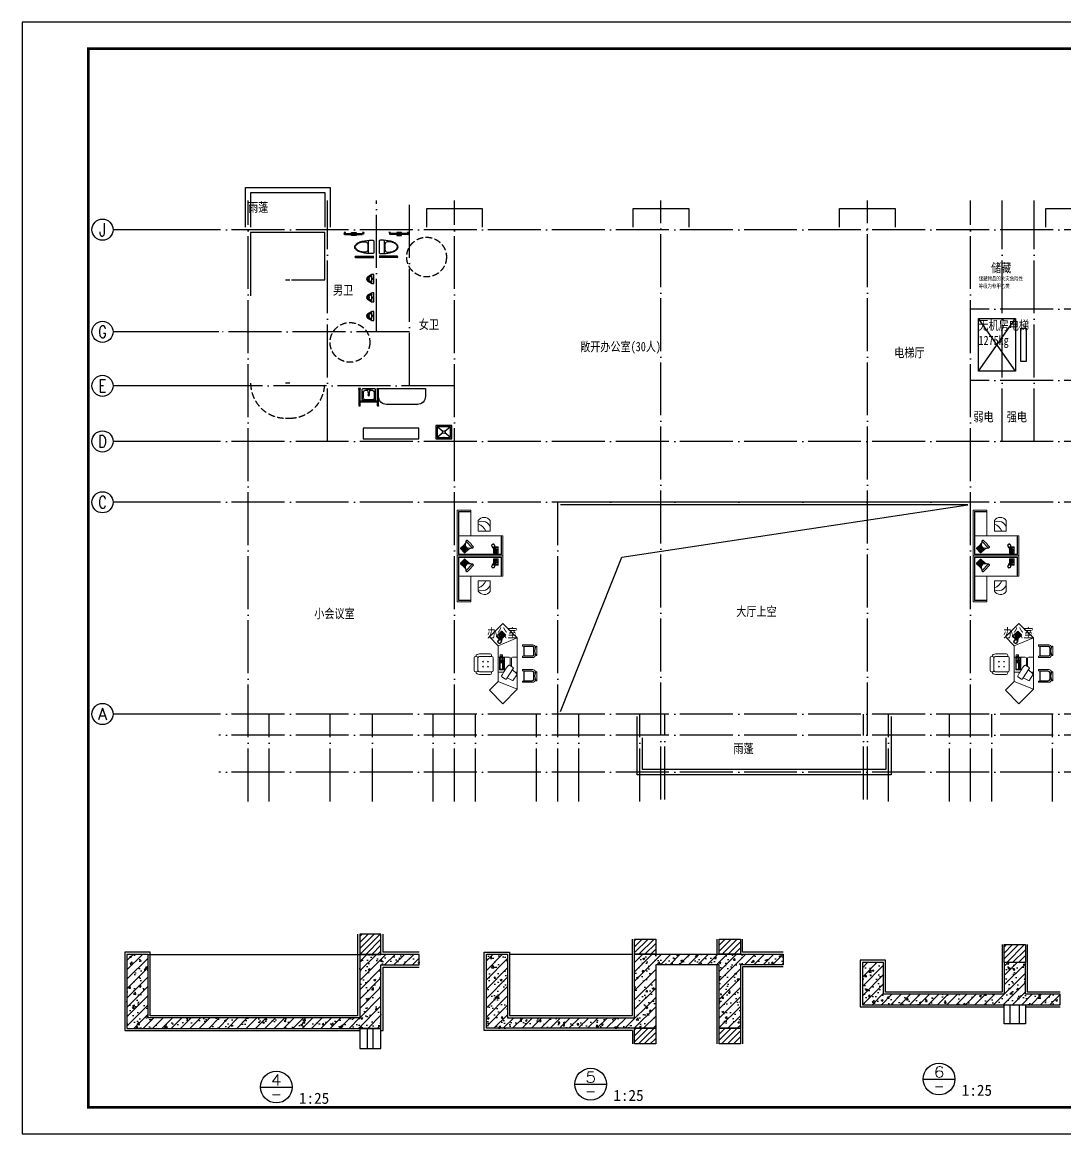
# Model space of a CAD drawing. Extents: x -695846 to 822170, y -413475 to 397179.
# Drawn here: x -457254 to -417823, y 86744 to 128744 of the extents above; entities that cross this region are included whole.
import ezdxf
from ezdxf.enums import TextEntityAlignment as Align

# ---------------------------------------------------------------- set-up
doc = ezdxf.new("R2010")
doc.units = 0
doc.header["$LTSCALE"] = 1000
doc.header["$MEASUREMENT"] = 0
doc.linetypes.add('DASH', pattern=[0.35, 0.25, -0.1])
doc.linetypes.add('DOTE', pattern=[2.42, 2, -0.2, 0.02, -0.2])
for name, color, linetype in [('A-详图', 151, 'Continuous'), ('AXIS', 3, 'Continuous'), ('AXIS_TEXT', 7, 'Continuous'), ('DOTE', 1, 'DOTE'), ('EVTR', 2, 'Continuous'), ('FC-深灰填充', 7, 'Continuous'), ('LVTRY', 6, 'Continuous'), ('PUB_DIM', 3, 'Continuous'), ('PUB_TEXT', 7, 'Continuous'), ('STAIR', 2, 'Continuous'), ('T-图框-175', 175, 'Continuous'), ('WINDOW', 4, 'Continuous'), ('xx-填充', 8, 'Continuous')]:
    doc.layers.add(name, color=color, linetype=linetype)
doc.layers.add('内构', color=8, linetype='Continuous', lineweight=0)
doc.layers.add('外框', color=155, linetype='Continuous', lineweight=9)
doc.styles.add('-黑体', font='simhei.ttf', dxfattribs={"width": 0.8})
doc.styles.add('_TCH_AXIS', font='COMPLEX', dxfattribs={"bigfont": 'GBCBIG'})
doc.styles.add('COMP', font='complex_.ttf', dxfattribs={"bigfont": 'hztxt'})
doc.styles.add('COMPLEX', font='COMPLEX')
doc.styles.add('DIM_FONT', font='SIMPLEX.shx', dxfattribs={"width": 0.8})
pattern_1 = [(45, (120618.44, 6907.74), (-112.2532, 112.2532), [])]

# ---------------------------------------------------------------- blocks, each defined once
blk = doc.blocks.new('$lvtry$00000191')
for p, q in [((-250, -50, 0), (-39, -219, 0)), ((-250, -450, 0), (-39, -281, 0)), ((39, -219, 0), (250, -50, 0)), ((39, -281, 0), (250, -450, 0))]:
    blk.add_line(p, q)
at = {"elevation": 0}
for points in [[(300, -500), (300, 0), (-300, 0), (-300, -500)], [(250, -450), (250, -50), (-250, -50), (-250, -450)]]:
    blk.add_lwpolyline(points, close=True, dxfattribs=at)
blk.add_circle((0, -250, 0), 50)
blk.add_point((0, -50, 0))
blk = doc.blocks.new('$迪奥三期平面$00000800')
at = {"layer": '内构'}
for p, q in [((-245, -553), (-245, -172)), ((-195, -122), (195, -122)), ((245, -553), (245, -172)), ((-878, -707), (-1040, -869)), ((-1040, -869), (-1040, -873)), ((-1040, -873), (-923, -991)), ((-977, -829), (-1020, -872)), ((-1020, -872), (-986, -906)), ((-986, -906), (-943, -863)), ((-980, -907), (-977, -904)), ((-971, -917), (-980, -907)), ((-943, -863), (-977, -829)), ((-977, -904), (-967, -913)), ((-973, -900), (-970, -897)), ((-964, -910), (-973, -900)), ((-967, -913), (-971, -917)), ((-970, -897), (-960, -906)), ((-966, -929), (-967, -939)), ((-967, -939), (-932, -974)), ((-824, -787), (-966, -929)), ((-966, -893), (-963, -890)), ((-957, -903), (-966, -893)), ((-960, -906), (-964, -910)), ((-964, -936), (-960, -930)), ((-961, -943), (-964, -936)), ((-963, -890), (-953, -899)), ((-954, -809), (-961, -816)), ((-961, -816), (-954, -823)), ((-940, -933), (-961, -943)), ((-961, -943), (-933, -971)), ((-960, -930), (-929, -898)), ((-960, -930), (-939, -930)), ((-959, -886), (-956, -883)), ((-950, -896), (-959, -886)), ((-953, -899), (-957, -903)), ((-956, -883), (-946, -892)), ((-947, -816), (-954, -809)), ((-954, -823), (-947, -816)), ((-952, -879), (-949, -876)), ((-943, -889), (-952, -879)), ((-943, -821), (-950, -828)), ((-950, -828), (-943, -835)), ((-946, -892), (-950, -896)), ((-941, -796), (-949, -803)), ((-949, -803), (-941, -810)), ((-949, -876), (-939, -885)), ((-945, -872), (-941, -869)), ((-936, -882), (-945, -872)), ((-936, -828), (-943, -821)), ((-943, -835), (-936, -828)), ((-939, -885), (-943, -889)), ((-934, -803), (-941, -796)), ((-941, -810), (-934, -803)), ((-941, -869), (-932, -878)), ((-939, -930), (-940, -933)), ((-924, -950), (-940, -933)), ((-886, -877), (-939, -930)), ((-931, -832), (-938, -839)), ((-938, -839), (-931, -846)), ((-930, -808), (-937, -815)), ((-937, -815), (-930, -822)), ((-929, -783), (-936, -790)), ((-936, -790), (-929, -797)), ((-932, -878), (-936, -882)), ((-924, -950), (-933, -971)), ((-933, -971), (-926, -973)), ((-932, -974), (-920, -974)), ((-924, -839), (-931, -832)), ((-931, -846), (-924, -839)), ((-923, -815), (-930, -808)), ((-930, -822), (-923, -815)), ((-922, -790), (-929, -783)), ((-929, -797), (-922, -790)), ((-929, -898), (-920, -895)), ((-926, -973), (-920, -970)), ((-918, -819), (-925, -826)), ((-925, -826), (-918, -833)), ((-917, -795), (-924, -802)), ((-924, -802), (-917, -809)), ((-920, -949), (-924, -950)), ((-916, -770), (-923, -777)), ((-923, -777), (-916, -784)), ((-923, -991), (-918, -991)), ((-920, -974), (-779, -833)), ((-920, -895), (-911, -892)), ((-867, -896), (-920, -949)), ((-920, -970), (-889, -938)), ((-920, -970), (-920, -949)), ((-911, -826), (-918, -819)), ((-918, -833), (-911, -826)), ((-918, -991), (-756, -829)), ((-910, -802), (-917, -795)), ((-917, -809), (-910, -802)), ((-909, -777), (-916, -770)), ((-916, -784), (-909, -777)), ((-905, -806), (-912, -814)), ((-912, -814), (-905, -821)), ((-904, -782), (-911, -789)), ((-911, -789), (-904, -796)), ((-911, -892), (-902, -885)), ((-898, -814), (-905, -806)), ((-905, -821), (-898, -814)), ((-897, -789), (-904, -782)), ((-904, -796), (-897, -789)), ((-902, -885), (-890, -873)), ((-892, -794), (-899, -801)), ((-899, -801), (-892, -808)), ((-885, -801), (-892, -794)), ((-892, -808), (-885, -801)), ((-867, -851), (-890, -873)), ((-889, -938), (-885, -930)), ((-886, -877), (-823, -814)), ((-878, -808), (-885, -815)), ((-885, -815), (-876, -824)), ((-885, -930), (-883, -920)), ((-883, -920), (-876, -911)), ((-873, -707), (-878, -707)), ((-869, -817), (-878, -808)), ((-877, -734), (-870, -727)), ((-865, -745), (-877, -734)), ((-876, -824), (-869, -817)), ((-876, -911), (-864, -899)), ((-785, -795), (-873, -707)), ((-870, -727), (-858, -738)), ((-867, -896), (-804, -832)), ((-860, -842), (-867, -851)), ((-858, -738), (-865, -745)), ((-842, -877), (-864, -899)), ((-860, -750), (-853, -743)), ((-849, -762), (-860, -750)), ((-858, -832), (-860, -842)), ((-855, -824), (-858, -832)), ((-823, -792), (-855, -824)), ((-853, -743), (-842, -755)), ((-842, -755), (-849, -762)), ((-844, -767), (-837, -760)), ((-832, -778), (-844, -767)), ((-832, -870), (-842, -877)), ((-837, -760), (-825, -771)), ((-825, -771), (-832, -778)), ((-823, -868), (-832, -870)), ((-812, -787), (-824, -787)), ((-817, -789), (-823, -792)), ((-823, -792), (-823, -814)), ((-823, -814), (-819, -812)), ((-815, -864), (-823, -868)), ((-819, -812), (-810, -791)), ((-803, -829), (-819, -812)), ((-810, -791), (-817, -789)), ((-783, -832), (-815, -864)), ((-796, -803), (-812, -787)), ((-810, -791), (-797, -804)), ((-804, -832), (-803, -829)), ((-783, -832), (-804, -832)), ((-803, -829), (-782, -819)), ((-801, -808), (-790, -798)), ((-797, -811), (-801, -808)), ((-792, -878), (-799, -872)), ((-787, -802), (-797, -811)), ((-796, -869), (-791, -872)), ((-793, -808), (-782, -819)), ((-778, -821), (-792, -807)), ((-788, -879), (-792, -878)), ((-791, -872), (-786, -873)), ((-790, -798), (-776, -789)), ((-780, -878), (-788, -879)), ((-778, -796), (-787, -802)), ((-786, -873), (-781, -874)), ((-779, -826), (-783, -832)), ((-782, -819), (-779, -826)), ((-756, -824), (-781, -799)), ((-781, -874), (-778, -874)), ((-775, -882), (-780, -878)), ((-779, -833), (-778, -821)), ((-764, -788), (-778, -796)), ((-778, -874), (-776, -876)), ((-776, -789), (-761, -780)), ((-776, -871), (-765, -868)), ((-776, -876), (-776, -871)), ((-772, -884), (-775, -882)), ((-768, -882), (-772, -884)), ((-766, -872), (-768, -882)), ((-762, -880), (-766, -872)), ((-765, -868), (-744, -863)), ((-757, -783), (-764, -788)), ((-756, -879), (-762, -880)), ((-761, -780), (-756, -774)), ((-751, -777), (-757, -783)), ((-756, -774), (-753, -773)), ((-756, -829), (-756, -824)), ((-753, -868), (-756, -879)), ((-753, -768), (-748, -762)), ((-753, -773), (-753, -768)), ((-748, -877), (-753, -868)), ((-744, -778), (-751, -777)), ((-748, -762), (-740, -767)), ((-743, -875), (-748, -877)), ((-739, -772), (-744, -778)), ((-744, -863), (-729, -858)), ((-743, -757), (-736, -751)), ((-740, -767), (-743, -757)), ((-742, -865), (-743, -875)), ((-739, -874), (-742, -865)), ((-723, -758), (-739, -772)), ((-731, -871), (-739, -874)), ((-736, -751), (-727, -758)), ((-730, -861), (-731, -871)), ((-726, -870), (-730, -861)), ((-729, -746), (-720, -743)), ((-727, -758), (-729, -746)), ((-729, -858), (-727, -859)), ((-727, -859), (-726, -857)), ((-726, -857), (-705, -850)), ((-718, -868), (-726, -870)), ((-703, -755), (-723, -758)), ((-720, -743), (-715, -752)), ((-715, -858), (-718, -868)), ((-715, -752), (-711, -742)), ((-710, -866), (-715, -858)), ((-711, -742), (-703, -741)), ((-704, -865), (-710, -866)), ((-705, -850), (-674, -836)), ((-701, -854), (-704, -865)), ((-703, -741), (-702, -751)), ((-683, -761), (-703, -755)), ((-702, -751), (-697, -743)), ((-695, -862), (-701, -854)), ((-697, -743), (-689, -745)), ((-686, -857), (-695, -862)), ((-683, -855), (-690, -847)), ((-690, -847), (-686, -857)), ((-689, -745), (-688, -756)), ((-688, -756), (-681, -747)), ((-668, -774), (-683, -761)), ((-675, -851), (-683, -855)), ((-681, -747), (-675, -751)), ((-675, -751), (-678, -760)), ((-678, -760), (-669, -757)), ((-669, -848), (-676, -841)), ((-676, -841), (-675, -851)), ((-674, -836), (-660, -815)), ((-669, -757), (-664, -760)), ((-664, -760), (-669, -769)), ((-669, -769), (-659, -764)), ((-662, -843), (-669, -848)), ((-660, -794), (-668, -774)), ((-658, -836), (-667, -834)), ((-667, -834), (-662, -843)), ((-656, -769), (-662, -776)), ((-662, -776), (-652, -777)), ((-649, -823), (-661, -823)), ((-661, -823), (-654, -830)), ((-660, -815), (-660, -794)), ((-659, -764), (-656, -769)), ((-650, -782), (-658, -789)), ((-658, -789), (-647, -788)), ((-654, -830), (-658, -836)), ((-646, -795), (-655, -798)), ((-655, -798), (-646, -802)), ((-646, -808), (-655, -811)), ((-655, -811), (-646, -816)), ((-652, -777), (-650, -782)), ((-646, -816), (-649, -823)), ((-647, -788), (-646, -795)), ((-646, -802), (-646, -808)), ((-294, -821), (-294, -898)), ((-242, -821), (-294, -821)), ((-242, -871), (-294, -871)), ((-242, -898), (-294, -898)), ((-277, -878), (-289, -878)), ((-289, -878), (-289, -896)), ((-289, -896), (-277, -896)), ((-277, -896), (-277, -878)), ((-262, -878), (-274, -878)), ((-274, -878), (-274, -896)), ((-274, -896), (-262, -896)), ((-262, -896), (-262, -878)), ((-248, -878), (-260, -878)), ((-260, -878), (-260, -896)), ((-260, -896), (-248, -896)), ((-248, -896), (-248, -878)), ((-242, -821), (-242, -898)), ((-219, -762), (-219, -1109)), ((-202, -963), (-202, -806)), ((-202, -806), (182, -806)), ((-202, -813), (182, -813)), ((182, -938), (-202, -938)), ((182, -963), (-202, -963)), ((-186, -821), (-186, -898)), ((-134, -821), (-186, -821)), ((-134, -898), (-186, -898)), ((-134, -821), (-134, -898)), ((-123, -821), (-123, -844)), ((-123, -821), (-59, -821)), ((-59, -844), (-123, -844)), ((-123, -870), (-123, -898)), ((-123, -870), (-59, -870)), ((-59, -898), (-123, -898)), ((-123, -910), (-123, -923)), ((-59, -910), (-123, -910)), ((-59, -923), (-123, -923)), ((-59, -821), (-59, -844)), ((-59, -870), (-59, -898)), ((-59, -910), (-59, -923)), ((-46, -821), (-46, -898)), ((-46, -821), (157, -821)), ((157, -898), (-46, -898)), ((157, -910), (-46, -910)), ((-46, -910), (-46, -923)), ((157, -923), (-46, -923)), ((140, -1235), (464, -1021)), ((157, -821), (157, -898)), ((157, -910), (157, -923)), ((182, -806), (182, -963)), ((248, -762), (248, -936)), ((471, -991), (395, -877)), ((429, -1044), (510, -1211)), ((-219, -1362), (-219, -1215)), ((-185, -1142), (53, -1142)), ((-185, -1182), (79, -1182)), ((110, -1229), (35, -1114)), ((184, -1206), (305, -1346)), ((248, -1362), (248, -1280)), ((332, -1349), (502, -1237)), ((-248, -1566), (-568, -1566)), ((-568, -1566), (-568, -1822)), ((-262, -1580), (-558, -1580)), ((-558, -1580), (-558, -1829)), ((-262, -1829), (-262, -1580)), ((-248, -1822), (-248, -1566)), ((211, -1566), (531, -1566)), ((211, -1822), (211, -1566)), ((224, -1580), (521, -1580)), ((224, -1829), (224, -1580)), ((521, -1580), (521, -1829)), ((531, -1566), (531, -1822)), ((-510, -1877), (-310, -1877)), ((-504, -1886), (-312, -1886)), ((473, -1877), (272, -1877)), ((467, -1886), (275, -1886))]:
    blk.add_line(p, q, dxfattribs=at)
for centre, radius, start, end in [((-195, -172), 50, 90, 180), ((-97, -267), 15, 270, 0), ((-97, -297), 15, 0, 90), ((-67, -267), 15, 180, 270), ((-67, -297), 15, 90, 180), ((67, -267), 15, 270, 0), ((67, -297), 15, 0, 90), ((97, -267), 15, 180, 270), ((97, -297), 15, 90, 180), ((195, -172), 50, 0, 90), ((-97, -427), 15, 270, 0), ((-97, -457), 15, 0, 90), ((-67, -427), 15, 180, 270), ((-67, -457), 15, 90, 180), ((67, -427), 15, 270, 0), ((67, -457), 15, 0, 90), ((97, -427), 15, 180, 270), ((97, -457), 15, 90, 180), ((1142, -2404), 1719, 116.7698, 129.923), ((377, -889), 21.6, 33.3464, 116.7698), ((453, -1003), 21.6, 303.3464, 33.3464), ((-185, -1109), 33.3, 180, 270), ((-185, -1215), 33.3, 90, 180), ((53, -1102), 21.6, 129.923, 213.3464), ((128, -1217), 21.6, 213.3464, 303.3464), ((320, -1331), 21.6, 225.2773, 303.3464), ((490, -1219), 21.6, 303.3464, 21.4155), ((-504, -1822), 64, 179.9937, 269.9937), ((-510, -1829), 48, 179.9937, 269.9937), ((-312, -1822), 64, 269.9937, 359.9937), ((-310, -1829), 48, 269.9937, 359.9937), ((275, -1822), 64, 179.9937, 269.9937), ((272, -1829), 48, 179.9937, 269.9937), ((467, -1822), 64, 269.9937, 359.9937), ((473, -1829), 48, 269.9937, 359.9937)]:
    blk.add_arc(centre, radius, start, end, dxfattribs=at)
at = {"layer": '外框'}
for p, q in [((-195, 0), (195, 0)), ((-325, -503), (-325, -172)), ((-245, -72), (-245, -50)), ((245, -72), (245, -50)), ((325, -503), (325, -172)), ((-858, -483), (-1282, -907)), ((-579, -762), (-858, -483)), ((-245, -553), (-275, -553)), ((-195, -603), (195, -603)), ((245, -553), (275, -553)), ((541, -762), (821, -483)), ((821, -483), (1245, -907)), ((-827, -1362), (-1282, -907)), ((-579, -762), (-827, -1362)), ((541, -762), (-579, -762)), ((541, -762), (790, -1362)), ((790, -1362), (1245, -907)), ((790, -1362), (-827, -1362)), ((-568, -1528), (-608, -1528)), ((-608, -1528), (-608, -1846)), ((-568, -1566), (-568, -1528)), ((-208, -1526), (-249, -1526)), ((-248, -1567), (-248, -1526)), ((-208, -1846), (-208, -1526)), ((171, -1526), (212, -1526)), ((171, -1846), (171, -1526)), ((211, -1567), (211, -1526)), ((531, -1528), (571, -1528)), ((531, -1566), (531, -1528)), ((571, -1528), (571, -1846)), ((-281, -1973), (-556, -1973)), ((-554, -1954), (-519, -1937)), ((-528, -1926), (-489, -1926)), ((-345, -1926), (-288, -1926)), ((-282, -1954), (-318, -1937)), ((244, -1973), (518, -1973)), ((245, -1954), (280, -1937)), ((308, -1926), (251, -1926)), ((491, -1926), (451, -1926)), ((517, -1954), (481, -1937))]:
    blk.add_line(p, q, dxfattribs=at)
for centre, radius, start, end in [((-195, -50), 50, 90, 180), ((195, -50), 50, 0, 90), ((-195, -172), 130, 112.6199, 180), ((-195, -72), 50, 180, 270), ((195, -72), 50, 270, 0), ((195, -172), 130, 0, 67.3801), ((-275, -503), 50, 180, 270), ((-195, -553), 50, 180, 270), ((195, -553), 50, 270, 0), ((275, -503), 50, 270, 0), ((-528, -1846), 80, 179.9937, 269.9937), ((-554, -1964), 9.8, 83.2522, 261.2029), ((-417, -2152), 238, 64.881, 115.2643), ((-288, -1846), 80, 269.9937, 359.9937), ((-282, -1964), 9.8, 278.7846, 96.7353), ((251, -1846), 80, 179.9937, 269.9937), ((245, -1964), 9.8, 83.2522, 261.2029), ((380, -2152), 238, 64.7232, 115.1065), ((491, -1846), 80, 269.9937, 359.9937), ((517, -1964), 9.8, 278.7846, 96.7353)]:
    blk.add_arc(centre, radius, start, end, dxfattribs=at)
blk = doc.blocks.new('$迪奥三期平面$00000808')
at = {"layer": '内构'}
for p, q in [((-814, -50), (-814, -1678)), ((814, -50), (-814, -50)), ((-800, -1664), (-800, -64)), ((-800, -64), (800, -64)), ((-735, -277), (-584, -117)), ((-596, -422), (-735, -292)), ((-543, -418), (-715, -256)), ((-544, -389), (-701, -241)), ((-542, -364), (-687, -226)), ((-528, -349), (-673, -212)), ((-514, -334), (-660, -197)), ((-500, -320), (-646, -183)), ((-487, -305), (-632, -168)), ((-462, -301), (-619, -154)), ((-433, -301), (-605, -139)), ((-570, -117), (-432, -247)), ((-483, -302), (-545, -367)), ((-514, -334), (-545, -367)), ((-545, -367), (-536, -561)), ((-289, -299), (-536, -561)), ((-483, -302), (-289, -299)), ((-289, -299), (-252, -334)), ((438, -397), (440, -388)), ((449, -400), (438, -397)), ((440, -388), (449, -388)), ((440, -405), (449, -400)), ((441, -411), (440, -405)), ((452, -411), (441, -411)), ((442, -381), (444, -374)), ((449, -388), (442, -381)), ((444, -374), (455, -374)), ((444, -420), (452, -411)), ((445, -370), (448, -360)), ((455, -374), (445, -370)), ((448, -360), (458, -361)), ((452, -351), (456, -346)), ((458, -361), (452, -351)), ((463, -361), (452, -393)), ((452, -393), (457, -418)), ((456, -346), (465, -349)), ((457, -418), (471, -433)), ((460, -340), (464, -333)), ((465, -349), (460, -340)), ((474, -342), (463, -361)), ((464, -333), (473, -336)), ((467, -328), (470, -321)), ((473, -336), (467, -328)), ((470, -321), (479, -325)), ((472, -317), (475, -311)), ((479, -325), (472, -317)), ((475, -338), (473, -339)), ((473, -339), (474, -342)), ((475, -311), (485, -314)), ((482, -325), (475, -338)), ((479, -305), (482, -300)), ((485, -314), (479, -305)), ((482, -300), (491, -302)), ((493, -306), (482, -325)), ((485, -294), (487, -290)), ((491, -302), (485, -294)), ((487, -290), (490, -289)), ((490, -289), (496, -289)), ((499, -296), (493, -306)), ((498, -293), (495, -293)), ((495, -293), (499, -296)), ((496, -289), (501, -282)), ((500, -291), (498, -293)), ((504, -288), (500, -291)), ((501, -282), (505, -280)), ((508, -285), (504, -288)), ((505, -280), (514, -279)), ((514, -284), (508, -285)), ((517, -108), (514, -111)), ((514, -111), (514, -340)), ((514, -340), (518, -344)), ((683, -107), (517, -108)), ((518, -344), (554, -343)), ((536, -113), (527, -121)), ((527, -121), (528, -320)), ((528, -320), (536, -330)), ((529, -430), (542, -414)), ((532, -118), (531, -124)), ((531, -124), (546, -139)), ((531, -124), (531, -169)), ((531, -169), (534, -177)), ((531, -274), (534, -265)), ((531, -319), (531, -274)), ((531, -319), (546, -304)), ((533, -325), (531, -319)), ((539, -114), (532, -118)), ((539, -329), (533, -325)), ((534, -177), (539, -186)), ((534, -265), (539, -257)), ((585, -113), (536, -113)), ((536, -330), (555, -330)), ((579, -114), (539, -114)), ((547, -136), (539, -114)), ((539, -186), (541, -197)), ((539, -257), (541, -245)), ((548, -307), (539, -329)), ((556, -328), (539, -329)), ((541, -197), (541, -214)), ((541, -245), (541, -214)), ((542, -385), (548, -380)), ((543, -392), (542, -385)), ((542, -414), (543, -392)), ((555, -409), (545, -411)), ((545, -411), (554, -418)), ((546, -139), (547, -136)), ((546, -214), (546, -139)), ((546, -214), (546, -304)), ((546, -304), (548, -307)), ((547, -136), (570, -136)), ((556, -393), (547, -395)), ((547, -395), (556, -400)), ((548, -307), (571, -307)), ((548, -371), (549, -363)), ((548, -380), (548, -371)), ((549, -363), (553, -348)), ((554, -418), (550, -426)), ((553, -379), (552, -381)), ((552, -381), (556, -385)), ((553, -348), (555, -337)), ((557, -355), (553, -370)), ((553, -370), (553, -379)), ((555, -337), (556, -324)), ((556, -400), (555, -409)), ((556, -324), (561, -324)), ((556, -385), (556, -393)), ((561, -338), (557, -355)), ((559, -343), (684, -343)), ((561, -324), (561, -338)), ((579, -328), (561, -328)), ((561, -330), (584, -330)), ((570, -136), (579, -114)), ((572, -139), (570, -136)), ((572, -304), (571, -307)), ((571, -307), (579, -328)), ((587, -124), (572, -139)), ((572, -214), (572, -139)), ((572, -214), (572, -304)), ((587, -318), (572, -304)), ((579, -186), (577, -197)), ((577, -197), (577, -214)), ((577, -245), (577, -214)), ((579, -257), (577, -245)), ((579, -114), (585, -118)), ((584, -177), (579, -186)), ((584, -265), (579, -257)), ((579, -328), (586, -325)), ((587, -169), (584, -177)), ((587, -274), (584, -265)), ((584, -330), (592, -322)), ((592, -121), (585, -113)), ((585, -118), (587, -124)), ((586, -325), (587, -318)), ((587, -124), (587, -169)), ((587, -318), (587, -274)), ((592, -322), (592, -121)), ((616, -259), (602, -259)), ((602, -259), (602, -269)), ((602, -269), (616, -269)), ((604, -131), (604, -126)), ((604, -126), (617, -126)), ((617, -131), (604, -131)), ((604, -141), (604, -136)), ((604, -136), (617, -136)), ((617, -141), (604, -141)), ((604, -151), (604, -146)), ((604, -146), (617, -146)), ((617, -151), (604, -151)), ((604, -156), (617, -156)), ((604, -161), (604, -156)), ((617, -161), (604, -161)), ((604, -166), (617, -166)), ((604, -171), (604, -166)), ((617, -171), (604, -171)), ((604, -181), (604, -176)), ((604, -176), (617, -176)), ((617, -181), (604, -181)), ((604, -332), (604, -322)), ((604, -322), (621, -322)), ((621, -332), (604, -332)), ((616, -269), (616, -259)), ((617, -126), (617, -131)), ((617, -136), (617, -141)), ((617, -146), (617, -151)), ((617, -156), (617, -161)), ((617, -166), (617, -171)), ((617, -176), (617, -181)), ((621, -322), (621, -332)), ((670, -122), (622, -122)), ((622, -122), (622, -184)), ((622, -184), (670, -184)), ((635, -204), (625, -204)), ((625, -204), (625, -214)), ((625, -214), (635, -214)), ((635, -222), (625, -222)), ((625, -222), (625, -232)), ((625, -232), (635, -232)), ((625, -240), (625, -250)), ((635, -240), (625, -240)), ((625, -250), (635, -250)), ((635, -259), (626, -259)), ((626, -259), (626, -269)), ((626, -269), (635, -269)), ((627, -332), (627, -322)), ((627, -322), (644, -322)), ((644, -332), (627, -332)), ((635, -214), (635, -204)), ((635, -232), (635, -222)), ((635, -250), (635, -240)), ((635, -269), (635, -259)), ((642, -204), (642, -214)), ((652, -204), (642, -204)), ((642, -214), (652, -214)), ((652, -222), (642, -222)), ((642, -222), (642, -232)), ((642, -232), (652, -232)), ((642, -240), (642, -250)), ((652, -240), (642, -240)), ((642, -250), (652, -250)), ((642, -259), (642, -269)), ((652, -259), (642, -259)), ((642, -269), (652, -269)), ((644, -322), (644, -332)), ((651, -332), (651, -322)), ((651, -322), (667, -322)), ((667, -332), (651, -332)), ((652, -214), (652, -204)), ((652, -232), (652, -222)), ((652, -250), (652, -240)), ((652, -269), (652, -259)), ((669, -204), (659, -204)), ((659, -204), (659, -214)), ((659, -214), (669, -214)), ((669, -222), (659, -222)), ((659, -222), (659, -232)), ((659, -232), (669, -232)), ((669, -240), (659, -240)), ((659, -240), (659, -250)), ((659, -250), (669, -250)), ((669, -259), (659, -259)), ((659, -259), (659, -269)), ((659, -269), (669, -268)), ((667, -322), (667, -332)), ((669, -214), (669, -204)), ((669, -232), (669, -222)), ((669, -250), (669, -240)), ((669, -268), (669, -259)), ((670, -184), (670, -122)), ((687, -111), (683, -107)), ((684, -343), (687, -340)), ((687, -340), (687, -111)), ((800, -64), (800, -764)), ((814, -764), (814, -50)), ((-499, -596), (-536, -561)), ((-363, -478), (-363, -478)), ((446, -427), (444, -420)), ((456, -424), (446, -427)), ((451, -433), (456, -424)), ((456, -437), (451, -433)), ((465, -433), (456, -437)), ((461, -442), (465, -433)), ((466, -447), (461, -442)), ((473, -438), (466, -447)), ((471, -433), (491, -441)), ((472, -448), (473, -438)), ((478, -451), (472, -448)), ((486, -444), (478, -451)), ((486, -453), (486, -444)), ((492, -455), (486, -453)), ((491, -441), (511, -439)), ((496, -444), (492, -455)), ((498, -454), (496, -444)), ((504, -453), (498, -454)), ((508, -444), (504, -453)), ((512, -453), (508, -444)), ((511, -439), (529, -430)), ((520, -451), (512, -453)), ((527, -447), (519, -440)), ((519, -440), (520, -451)), ((533, -442), (527, -447)), ((539, -439), (532, -433)), ((532, -433), (533, -442)), ((544, -433), (539, -439)), ((550, -426), (540, -424)), ((540, -424), (544, -433)), ((-814, -1678), (-350, -1678)), ((-350, -1664), (-800, -1664))]:
    blk.add_line(p, q, dxfattribs=at)
for centre, radius, start, end in [((-721, -284), 15.5, 151.933, 208.067), ((-577, -124), 10, 46.7097, 136.7097), ((-1586, 676), 1682, 310.9081, 322.5114), ((-291, -84), 216, 229.236, 270.5806), ((-259, -341), 10, 316.7097, 46.7097), ((-750, -572), 215, 2.7298, 44.2924), ((-492, -588), 10, 226.7097, 316.7097), ((-216, -765), 468, 288.9542, 337.8263), ((83, -998), 314, 242.0671, 343.6955)]:
    blk.add_arc(centre, radius, start, end, dxfattribs=at)
at = {"layer": '外框'}
for p, q in [((-864, -1728), (-864, 0)), ((-864, 0), (864, 0)), ((864, 0), (864, -764)), ((800, -764), (-800, -764)), ((-350, -764), (-350, -1664)), ((864, -764), (814, -764)), ((-64, -941), (385, -941)), ((-64, -1334), (-64, -941)), ((385, -941), (385, -1345)), ((-350, -1678), (-350, -1728)), ((-350, -1728), (-864, -1728))]:
    blk.add_line(p, q, dxfattribs=at)
blk.add_arc((164, -1184), 273, 213.3132, 323.8535, dxfattribs=at)
blk = doc.blocks.new('$lvtry$00000219')
at = {"color": 0}
for p, q in [((-124, -91, 0), (-43, -216, 0)), ((-116, -76, 0), (116, -76, 0)), ((43, -216, 0), (124, -91, 0))]:
    blk.add_line(p, q, dxfattribs=at)
at = {"color": 0, "elevation": 0}
blk.add_lwpolyline([(69, -231, -0.57735), (-69, -231), (-162, -88, -0.145378), (-170, -61), (-170, 0), (170, 0), (170, -61, -0.145378), (162, -88)], format="xyb", close=True, dxfattribs=at)
at = {"color": 0}
for centre, radius in [((0, -177, 0), 20), ((0, -38, 0), 17.7)]:
    blk.add_circle(centre, radius, dxfattribs=at)
for centre, radius, start, end in [((-116, -86, 0), 10, 90, 213.0863), ((0, -191, 0), 50, 210, 330), ((116, -86, 0), 10, 326.9137, 90)]:
    blk.add_arc(centre, radius, start, end, dxfattribs=at)
for p in [(0, -38, 0), (0, -177, 0)]:
    blk.add_point(p, dxfattribs=at)
blk = doc.blocks.new('A$C4D475324')
at = {"ltscale": 100}
blk.add_lwpolyline([(40, 520), (460, 520, 0.414214), (500, 560), (500, 680, 0.414214), (460, 720), (40, 720, 0.414214), (0, 680), (0, 560, 0.414214)], format="xyb", close=True, dxfattribs=at)
for points in [[(0, 557, 0.093667), (63, 192, 0.042113), (95, 123, 0.118122), (179, 29, 0.197302), (250, 0, 0.197302), (321, 29, 0.118122), (405, 123, 0.042113), (437, 192, 0.093667), (500, 557)], [(343, 500), (156, 500, 0.382629), (56, 411, 0.091485), (69, 242, 0.091485), (141, 88, 0.128922), (213, 28, 0.111869), (249, 20, 0.111869), (285, 28, 0.128922), (358, 88, 0.091485), (430, 242, 0.091485), (442, 411, 0.382629), (343, 500, -0.382629)]]:
    blk.add_lwpolyline(points, format="xyb", dxfattribs=at)
blk = doc.blocks.new('A$C52573356')
at = {"layer": 'LVTRY', "linetype": 'Continuous'}
for p, q in [((1351, 486), (1351, 1176)), ((1391, 486), (1391, 1176)), ((2216, 80), (2216, 740)), ((2256, 100), (2256, 740)), ((2286, 800), (2276, 800)), ((2286, 760), (2276, 760)), ((2286, 100), (2236, 100)), ((2286, 60), (2236, 60))]:
    blk.add_line(p, q, dxfattribs=at)
at = {"layer": 'LVTRY', "linetype": 'DASH', "ltscale": 100}
blk.add_lwpolyline([(2176, 330), (2296, 330), (2296, 510), (2176, 510)], close=True, dxfattribs=at)
at = {"layer": 'LVTRY', "linetype": 'Continuous'}
for points in [[(2286, 755), (2296, 755), (2296, 805), (2286, 805)], [(2286, 55), (2296, 55), (2296, 105), (2286, 105)]]:
    blk.add_lwpolyline(points, close=True, dxfattribs=at)
for centre, radius, start, end in [((1371, 486), 20, 180, 0), ((2276, 740), 60, 90, 180), ((2276, 740), 20, 90, 180), ((2236, 80), 20, 89.9998, 270.0002)]:
    blk.add_arc(centre, radius, start, end, dxfattribs=at)
blk.add_blockref('A$C4D475324', (1496, 456), dxfattribs=at)
blk = doc.blocks.new('M_E31EAW')
at = {"color": 0, "linetype": 'ByBlock'}
for p, q in [((0, 215), (0, -215)), ((419, 245), (31, 245)), ((41, -31), (41, 31)), ((184, 10), (61, 31)), ((82, 26), (82, 153)), ((143, 215), (358, 215)), ((184, -10), (184, 10)), ((419, 153), (419, -153)), ((450, -215), (450, 215)), ((31, -245), (419, -245)), ((61, -31), (184, -10)), ((82, -153), (82, -26)), ((358, -215), (143, -215))]:
    blk.add_line(p, q, dxfattribs=at)
for centre, radius in [((51, 51), 20.5), ((245, 0), 30.7), ((51, -51), 20.5)]:
    blk.add_circle(centre, radius, dxfattribs=at)
for centre, radius, start, end in [((31, 215), 30.7, 90, 180), ((143, 153), 61.4, 90, 180), ((358, 153), 61.4, 0, 90), ((419, 215), 30.7, 0, 90), ((31, -215), 30.7, 180, 270), ((143, -153), 61.4, 180, 270), ((358, -153), 61.4, 270, 0), ((419, -215), 30.7, 270, 0)]:
    blk.add_arc(centre, radius, start, end, dxfattribs=at)
at = {"style": 'DIM_FONT', "width": 0.8, "flags": 9}
for tag in ['XSIZE', 'YSIZE']:
    blk.add_attdef(tag, (0, 0), '', height=0.5, dxfattribs=at)
blk = doc.blocks.new('A$C59E96B44')
at = {"layer": 'LVTRY'}
for p, q in [((14, 650), (14, 21)), ((54, 650), (54, 520)), ((714, 520), (54, 520)), ((54, 480), (54, 21)), ((714, 480), (54, 480)), ((714, 650), (714, 520)), ((714, 480), (714, 21)), ((754, 650), (754, 21))]:
    blk.add_line(p, q, dxfattribs=at)
for points in [[(0, 0), (0, 21), (68, 21), (68, 0)], [(769, 0), (769, 21), (701, 21), (701, 0)]]:
    blk.add_lwpolyline(points, close=True, dxfattribs=at)
for centre, start, end in [((34, 650), 0, 180), ((54, 500), 90, 270), ((734, 650), 0, 180), ((714, 500), 270, 90), ((714, 500), 270, 90)]:
    blk.add_arc(centre, 20, start, end, dxfattribs=at)
at = {"layer": 'LVTRY', "rotation": 90.00000000000001}
blk.add_blockref('M_E31EAW', (384, 0), dxfattribs=at)
blk = doc.blocks.new('_INDEX')
blk.add_line((-0.5, 0), (0.5, 0))
blk.add_circle((0, 0), 0.5)
at = {"style": 'COMP'}
for tag, width, p, p2 in [('1', 1.388087, (-0.17, 0.05), (0.17, 0.05)), ('-', 0.84274, (-0.17, -0.39), (0.17, -0.39))]:
    blk.add_attdef(tag, text='', height=0.34, dxfattribs=dict(at, width=width)).set_placement(p, p2, align=Align.FIT)
blk = doc.blocks.new('A$C4aced941')
at = {"layer": 'STAIR'}
for p, q in [((2800, 7020), (0, 7020)), ((0, 7020), (0, 4620)), ((2800, 5220), (2800, 7020)), ((1320, 5220), (1480, 5220)), ((1540, 5220), (2800, 5220)), ((1480, 1320), (1320, 1320))]:
    blk.add_line(p, q, dxfattribs=at)
at = {"layer": 'STAIR', "color": 9, "linetype": 'DASH'}
blk.add_line((1320, 0), (1480, 0), dxfattribs=at)
for points in [[(0, 1320, 0.414214), (1320, 0)], [(2800, 1320, -0.414214), (1480, 0)]]:
    blk.add_lwpolyline(points, format="xyb", dxfattribs=at)
blk = doc.blocks.new('_AXISO')
blk.add_circle((0, 0), 0.5)
at = {"layer": 'AXIS_TEXT', "style": 'COMPLEX', "width": 1.041667}
blk.add_attdef('A', text='', height=0.56, dxfattribs=at).set_placement((-0.25, -0.28), (0.25, -0.28), align=Align.FIT)

msp = doc.modelspace()

# ---------------------------------------------------------------- hatches: boundary and pattern name
h = msp.add_hatch()
h.set_pattern_fill('ANSI31', color=8, scale=100)
h.set_pattern_definition([(45, (-980564.9, -161962.33), (-112.2532, 112.2532), [])])
h.paths.add_polyline_path([(-420150, 93890), (-419350, 93890), (-419350, 93218), (-420150, 93218)])
h = msp.add_hatch()
h.set_pattern_fill('钢筋混凝土', color=8, scale=100)
h.set_pattern_definition([(45, (117267.85, 17914.15), (-176.7767, 176.7767), []), (50, (117267.85, 17914.15), (717.2602, -62.75213), [75, -825]), (355, (117267.85, 17914.15), (-138.7513, 752.1921), [60, -660]), (100.4514, (117327.6, 17908.9), (578.5094, 689.43954), [63.7402, -701.1421]), (46.1842, (117267.85, 18114.15), (1067.241, -165.519), [112.5, -1237.5]), (96.6356, (117356.8, 18100.4), (934.6627, 974.1179), [95.6103, -1051.713]), (351.1842, (117267.9, 18114.1), (934.662, 974.1186), [90, -990]), (21, (117367.85, 18064.15), (596.90705, -402.6189), [75, -825]), (326, (117367.85, 18064.15), (243.3153, 725.15), [60, -660]), (71.4514, (117417.6, 18030.6), (840.2226, 322.5305), [63.7402, -701.1421]), (37.5, (117267.85, 17914.15), (12.15986, 332.89385), [0, -652, 0, -670, 0, -662.5]), (7.5, (117267.85, 17914.15), (263.06954, 394.41171), [0, -382, 0, -637, 0, -252.5]), (327.5, (117044.85, 17914.15), (533.82244, -22.55487), [0, -250, 0, -780, 0, -1035]), (317.5, (116944.85, 17914.15), (583.18617, 100.105), [0, -325, 0, -518, 0, -735])])
h.paths.add_polyline_path([(-444501, 90722), (-443701, 90722), (-443701, 93122), (-442250, 93122), (-442250, 93522), (-443701, 93522), (-444501, 93522), (-444501, 91122), (-452501, 91122), (-452501, 93522), (-453301, 93522), (-453301, 90722), (-452501, 90722)])
h = msp.add_hatch()
h.set_pattern_fill('钢筋混凝土', color=8, scale=100)
h.set_pattern_definition([(45, (111981.6, 18473.67), (-176.7767, 176.7767), []), (50, (111981.6, 18473.7), (717.2602, -62.75213), [75, -825]), (355, (111981.6, 18473.7), (-138.7513, 752.1921), [60, -660]), (100.4514, (112041.4, 18468.44), (578.5094, 689.4395), [63.7402, -701.1421]), (46.1842, (111981.6, 18673.7), (1067.241, -165.519), [112.5, -1237.5]), (96.6356, (112070.5, 18659.9), (934.6627, 974.1179), [95.6103, -1051.713]), (351.1842, (111981.6, 18673.7), (934.662, 974.1186), [90, -990]), (21, (112081.6, 18623.7), (596.90705, -402.6189), [75, -825]), (326, (112081.6, 18623.7), (243.3153, 725.15), [60, -660]), (71.4514, (112131.34, 18590.1), (840.2226, 322.5305), [63.7402, -701.1421]), (37.5, (111981.6, 18473.67), (12.15986, 332.89385), [0, -652, 0, -670, 0, -662.5]), (7.5, (111981.6, 18473.67), (263.06954, 394.41171), [0, -382, 0, -637, 0, -252.5]), (327.5, (111758.6, 18473.67), (533.82244, -22.55487), [0, -250, 0, -780, 0, -1035]), (317.5, (111658.6, 18473.67), (583.18617, 100.105), [0, -325, 0, -518, 0, -735])])
h.paths.add_polyline_path([(-434116, 93530), (-428502, 93530), (-428502, 93130), (-430116, 93130), (-430116, 90730), (-430916, 90730), (-430916, 93130), (-433316, 93130), (-433316, 90730), (-439716, 90730), (-439716, 93530), (-438916, 93530), (-438916, 91130), (-434116, 91130)])
h = msp.add_hatch()
h.set_pattern_fill('钢筋混凝土', color=8, scale=100)
h.set_pattern_definition([(45, (-980484.9, -161434.3), (-176.7767, 176.7767), []), (50, (-980484.9, -161434.3), (717.2602, -62.75213), [75, -825]), (355, (-980484.9, -161434.3), (-138.7513, 752.1921), [60, -660]), (100.4514, (-980425.1, -161439.54), (578.5094, 689.43954), [63.7402, -701.1421]), (46.1842, (-980484.9, -161234.3), (1067.241, -165.519), [112.5, -1237.5]), (96.6356, (-980396, -161248.1), (934.6627, 974.1179), [95.6103, -1051.713]), (351.1842, (-980484.9, -161234.3), (934.662, 974.1186), [90, -990]), (21, (-980384.9, -161284.3), (596.90705, -402.6189), [75, -825]), (326, (-980384.9, -161284.3), (243.3153, 725.15005), [60, -660]), (71.4514, (-980335.16, -161317.86), (840.2226, 322.5305), [63.7402, -701.1421]), (37.5, (-980484.9, -161434.3), (12.15986, 332.89385), [0, -652, 0, -670, 0, -662.5]), (7.5, (-980484.9, -161434.3), (263.06954, 394.41171), [0, -382, 0, -637, 0, -252.5]), (327.5, (-980707.9, -161434.3), (533.82244, -22.55487), [0, -250, 0, -780, 0, -1035]), (317.5, (-980807.9, -161434.3), (583.18617, 100.105), [0, -325, 0, -518, 0, -735])])
h.paths.add_polyline_path([(-418036, 91618), (-418036, 92018), (-419350, 92018), (-419350, 93218), (-420150, 93218), (-420150, 92018), (-424710, 92018), (-424710, 93218), (-425510, 93218), (-425510, 91618)])
at = {"layer": 'FC-深灰填充'}
h = msp.add_hatch(dxfattribs=at)
h.set_pattern_fill('ANSI31', color=251, scale=100)
h.set_pattern_definition([(45, (117267.85, 17914.15), (-112.2532, 112.2532), [])])
h.paths.add_polyline_path([(-444501, 93522), (-443701, 93522), (-443701, 94289), (-444501, 94289)])
h = msp.add_hatch(dxfattribs=at)
h.set_pattern_fill('ANSI31', color=251, scale=100)
h.set_pattern_definition(pattern_1)
h.paths.add_polyline_path([(-434116, 94098), (-433316, 94098), (-433316, 93530), (-434116, 93530)])
h = msp.add_hatch(dxfattribs=at)
h.set_pattern_fill('ANSI31', color=251, scale=100)
h.set_pattern_definition(pattern_1)
h.paths.add_polyline_path([(-430916, 94098), (-430116, 94098), (-430116, 93530), (-430916, 93530)])
h = msp.add_hatch(dxfattribs=at)
h.set_pattern_fill('ANSI31', color=251, scale=100)
h.set_pattern_definition(pattern_1)
h.paths.add_polyline_path([(-434116, 90730), (-433316, 90730), (-433316, 90139), (-434116, 90139)])
h = msp.add_hatch(dxfattribs=at)
h.set_pattern_fill('ANSI31', color=251, scale=100)
h.set_pattern_definition(pattern_1)
h.paths.add_polyline_path([(-430916, 90730), (-430116, 90730), (-430116, 90139), (-430916, 90139)])

# ---------------------------------------------------------------- linework, layer by layer
for points in [[(-448821, 121005), (-448821, 122505), (-445621, 122505), (-445621, 121005)], [(-448621, 121005), (-448621, 122305), (-445821, 122305), (-445821, 121005)], [(-441971, 121005), (-441971, 121705), (-439871, 121705), (-439871, 121005)], [(-434171, 121005), (-434171, 121705), (-432071, 121705), (-432071, 121005)], [(-426371, 121005), (-426371, 121705), (-424271, 121705), (-424271, 121005)], [(-418571, 121005), (-418571, 121705), (-416471, 121705), (-416471, 121005)], [(-424421, 102505), (-424421, 100305), (-434021, 100305), (-434021, 102505)], [(-424621, 101705), (-424621, 100505), (-433821, 100505), (-433821, 101705)], [(-444581, 94289), (-444581, 91202), (-452421, 91202), (-452421, 93602), (-453381, 93602), (-453381, 90642), (-452501, 90642), (-444501, 90642)], [(-443621, 93602), (-443621, 94289)], [(-434196, 90650), (-439796, 90650), (-439796, 93610), (-438836, 93610), (-438836, 91210), (-434196, 91210), (-434196, 94098)], [(-430996, 93530), (-430996, 94098)], [(-428502, 93610), (-430036, 93610), (-430036, 94098)], [(-420230, 93890), (-420230, 92098), (-424630, 92098), (-424630, 93298), (-425590, 93298), (-425590, 91538), (-420150, 91538)], [(-418036, 92098), (-419270, 92098), (-419270, 93890)], [(-452501, 93522), (-444501, 93522)], [(-442250, 93602), (-443624, 93602)], [(-438836, 93530), (-434196, 93530)], [(-443701, 90642), (-443621, 90642), (-443621, 93042), (-442250, 93042)], [(-430996, 90139), (-430996, 93130)], [(-428502, 93050), (-430036, 93050), (-430036, 90139)], [(-419350, 91538), (-418036, 91538)], [(-434196, 90650), (-434196, 90139)]]:
    msp.add_lwpolyline(points)
msp.add_lwpolyline([(-444371, 113005), (-442271, 113005), (-442271, 113405), (-444371, 113405)], close=True)
at = {"linetype": 'DASH'}
for centre in [(-441976, 119872), (-444871, 116647)]:
    msp.add_circle(centre, 750, dxfattribs=at)
at = {"layer": 'A-详图'}
for points in [[(-444501, 93522), (-443701, 93522), (-443701, 94289), (-444501, 94289)], [(-434116, 94098), (-433316, 94098), (-433316, 93530), (-434116, 93530)], [(-430916, 94098), (-430116, 94098), (-430116, 93530), (-430916, 93530)], [(-420150, 93890), (-419350, 93890), (-419350, 93218), (-420150, 93218)], [(-444501, 90722), (-443701, 90722), (-443701, 93122), (-442250, 93122), (-442250, 93522), (-443701, 93522), (-444501, 93522), (-444501, 91122), (-452501, 91122), (-452501, 93522), (-453301, 93522), (-453301, 90722), (-452501, 90722)], [(-434116, 90730), (-433316, 90730), (-433316, 90139), (-434116, 90139)], [(-430916, 90730), (-430116, 90730), (-430116, 90139), (-430916, 90139)]]:
    msp.add_lwpolyline(points, close=True, dxfattribs=at)
for points in [[(-434116, 93530), (-428502, 93530), (-428502, 93130), (-430116, 93130), (-430116, 90730), (-430916, 90730), (-430916, 93130), (-433316, 93130), (-433316, 90730), (-439716, 90730), (-439716, 93530), (-438916, 93530), (-438916, 91130), (-434116, 91130), (-434116, 93530)], [(-418036, 91618), (-418036, 92018), (-419350, 92018), (-419350, 93218), (-420150, 93218), (-420150, 92018), (-424710, 92018), (-424710, 93218), (-425510, 93218), (-425510, 91618), (-418036, 91618)]]:
    msp.add_lwpolyline(points, dxfattribs=at)
at = {"layer": 'AXIS'}
for p, q in [((-449821, 120905), (-453821, 120905)), ((-449821, 117045), (-453821, 117045)), ((-449821, 115005), (-453821, 115005)), ((-449821, 112905), (-453821, 112905)), ((-449821, 110605), (-453821, 110605)), ((-449821, 102605), (-453821, 102605))]:
    msp.add_line(p, q, dxfattribs=at)
at = {"layer": 'DOTE'}
for p, q in [((-448721, 99305), (-448721, 122005)), ((-445721, 112905), (-445721, 122005)), ((-443871, 117045), (-443871, 122005)), ((-442621, 115005), (-442621, 122005)), ((-440921, 99305), (-440921, 122005)), ((-433121, 99372), (-433121, 122005)), ((-425321, 99372), (-425321, 122005)), ((-421421, 99305), (-421421, 122005)), ((-420221, 112905), (-420221, 122005)), ((-419021, 112905), (-419021, 122005)), ((-408621, 120905), (-449821, 120905)), ((-408621, 117905), (-421421, 117905)), ((-442621, 117045), (-449821, 117045)), ((-408621, 115205), (-421421, 115205)), ((-440921, 115005), (-449821, 115005)), ((-408621, 112905), (-449821, 112905)), ((-408621, 110605), (-449821, 110605)), ((-437021, 99305), (-437021, 110605)), ((-408621, 102605), (-449821, 102605)), ((-447921, 99305), (-447921, 102605)), ((-445621, 99305), (-445621, 102605)), ((-444021, 99305), (-444021, 102605)), ((-441721, 99305), (-441721, 102605)), ((-440121, 99305), (-440121, 102605)), ((-437821, 99305), (-437821, 102605)), ((-436221, 99305), (-436221, 102605)), ((-433921, 99305), (-433921, 102605)), ((-432971, 99372), (-432971, 102605)), ((-425471, 99372), (-425471, 102605)), ((-424521, 99305), (-424521, 102605)), ((-422221, 99305), (-422221, 102605)), ((-420621, 99305), (-420621, 102605)), ((-418321, 99305), (-418321, 102605)), ((-408621, 101805), (-449821, 101805)), ((-408621, 100405), (-449821, 100405))]:
    msp.add_line(p, q, dxfattribs=at)
at = {"layer": 'EVTR'}
for p, q in [((-421121, 115555), (-421121, 117555)), ((-421121, 117555), (-419721, 117555)), ((-419721, 115555), (-421121, 117555)), ((-421121, 115555), (-419721, 117555)), ((-419721, 117555), (-419721, 115555)), ((-419521, 115930), (-419521, 117180)), ((-419521, 117180), (-419321, 117180)), ((-419321, 117180), (-419321, 115930)), ((-419321, 115930), (-419521, 115930)), ((-419721, 115555), (-421121, 115555))]:
    msp.add_line(p, q, dxfattribs=at)
at = {"layer": 'LVTRY'}
msp.add_lwpolyline([(-443789, 114905), (-442021, 114905), (-442021, 114605, -0.414214), (-442321, 114305), (-443489, 114305, -0.414214), (-443789, 114605)], format="xyb", close=True, dxfattribs=at)
at = {"layer": 'STAIR'}
for points in [[(-421521, 110605), (-436921, 110605)], [(-421521, 110505), (-436921, 110505)]]:
    msp.add_lwpolyline(points, dxfattribs=at)
at = {"layer": 'T-图框-175'}
msp.add_lwpolyline([(-457254, 86744), (-382954, 86744), (-382954, 128744), (-457254, 128744)], close=True, dxfattribs=at)
at = {"layer": 'T-图框-175', "const_width": 100}
msp.add_lwpolyline([(-454754, 87744), (-383954, 87744), (-383954, 127744), (-454754, 127744)], close=True, dxfattribs=at)
at = {"layer": 'WINDOW'}
for points in [[(-436921, 102705), (-434593, 108527), (-421521, 110505)], [(-419930, 90899), (-419930, 91618)], [(-419570, 90899), (-419570, 91618)], [(-444211, 89971), (-444211, 90722)], [(-443991, 89971), (-443991, 90722)]]:
    msp.add_lwpolyline(points, dxfattribs=at)
for points in [[(-420150, 91618), (-419350, 91618), (-419350, 90899), (-420150, 90899)], [(-444501, 89971), (-443701, 89971), (-443701, 90722), (-444501, 90722)]]:
    msp.add_lwpolyline(points, close=True, dxfattribs=at)

# ---------------------------------------------------------------- block references
msp.add_blockref('A$C4aced941', (-448624, 113785))
at = {"yscale": -1}
for p in [(-439957, 108577), (-420457, 108577)]:
    msp.add_blockref('$迪奥三期平面$00000808', p, dxfattribs=at)
at = {"xscale": -1, "yscale": -1, "rotation": 180}
for p in [(-439957, 108577), (-420457, 108577)]:
    msp.add_blockref('$迪奥三期平面$00000808', p, dxfattribs=at)
at = {"xscale": -1.2, "yscale": 1.2, "zscale": 1.2, "rotation": 90}
for p in [(-440182, 104489), (-420682, 104489)]:
    msp.add_blockref('$迪奥三期平面$00000800', p, dxfattribs=at)
at = {"layer": 'AXIS'}
ref = msp.add_blockref('_AXISO', (-454221, 120905), dxfattribs=dict(at, xscale=800, yscale=800, zscale=800))
ref.add_attrib('A', 'J', dxfattribs={"layer": 'AXIS_TEXT', "height": 506, "style": '_TCH_AXIS', "width": 0.909091}).set_placement((-454341, 120652), (-454101, 120652), align=Align.FIT)
ref = msp.add_blockref('_AXISO', (-454221, 117045), dxfattribs=dict(at, xscale=800, yscale=800, zscale=800))
ref.add_attrib('A', 'G', dxfattribs={"layer": 'AXIS_TEXT', "height": 456, "style": '_TCH_AXIS', "width": 0.833333}).set_placement((-454384, 116817), (-454058, 116817), align=Align.FIT)
ref = msp.add_blockref('_AXISO', (-454221, 115005), dxfattribs=dict(at, xscale=800, yscale=800, zscale=800))
ref.add_attrib('A', 'E', dxfattribs={"layer": 'AXIS_TEXT', "height": 476, "style": '_TCH_AXIS', "width": 0.8125}).set_placement((-454368, 114767), (-454074, 114767), align=Align.FIT)
ref = msp.add_blockref('_AXISO', (-454221, 112905), dxfattribs=dict(at, xscale=800, yscale=800, zscale=800))
ref.add_attrib('A', 'D', dxfattribs={"layer": 'AXIS_TEXT', "height": 466, "style": '_TCH_AXIS', "width": 0.823529}).set_placement((-454376, 112672), (-454066, 112672), align=Align.FIT)
ref = msp.add_blockref('_AXISO', (-454221, 110605), dxfattribs=dict(at, xscale=800, yscale=800, zscale=800))
ref.add_attrib('A', 'C', dxfattribs={"layer": 'AXIS_TEXT', "height": 456, "style": '_TCH_AXIS'}).set_placement((-454384, 110377), (-454058, 110377), align=Align.FIT)
ref = msp.add_blockref('_AXISO', (-454221, 102605), dxfattribs=dict(at, xscale=800, yscale=800, zscale=800))
ref.add_attrib('A', 'A', dxfattribs={"layer": 'AXIS_TEXT', "height": 445, "style": '_TCH_AXIS', "width": 0.888889}).set_placement((-454391, 102382), (-454051, 102382), align=Align.FIT)
at = {"layer": 'LVTRY', "xscale": -1}
for name, p, rotation in [('A$C52573356', (-445147, 118509), 270), ('$lvtry$00000219', (-443971, 119045), 270), ('$lvtry$00000219', (-443971, 118345), 270), ('$lvtry$00000219', (-443971, 117645), 270), ('A$C59E96B44', (-444543, 114905), 180)]:
    msp.add_blockref(name, p, dxfattribs=dict(at, rotation=rotation))
at = {"layer": 'LVTRY', "rotation": 90}
msp.add_blockref('A$C52573356', (-442595, 118509), dxfattribs=at)
at = {"layer": 'PUB_DIM'}
ref = msp.add_blockref('_INDEX', (-447654, 88510, -7), dxfattribs=dict(at, xscale=1200, yscale=1200, zscale=1200))
ref.add_attrib('1', '4', dxfattribs={"layer": '0', "height": 408, "style": 'COMP'}).set_placement((-447858, 88570, -7), (-447450, 88570, -7), align=Align.FIT)
ref.add_attrib('-', '-', dxfattribs={"layer": '0', "height": 408, "style": 'COMP', "width": 0.84274}).set_placement((-447858, 88042, -7), (-447450, 88042, -7), align=Align.FIT)
ref = msp.add_blockref('_INDEX', (-435774, 88618), dxfattribs=dict(at, xscale=1200, yscale=1200, zscale=1200))
ref.add_attrib('1', '5', dxfattribs={"layer": '0', "height": 408, "style": 'COMP', "width": 1.049113}).set_placement((-435978, 88678), (-435570, 88678), align=Align.FIT)
ref.add_attrib('-', '-', dxfattribs={"layer": '0', "height": 408, "style": 'COMP', "width": 0.84274}).set_placement((-435978, 88150), (-435570, 88150), align=Align.FIT)
ref = msp.add_blockref('_INDEX', (-422609, 88812), dxfattribs=dict(at, xscale=1200, yscale=1200, zscale=1200))
ref.add_attrib('1', '6', dxfattribs={"layer": '0', "height": 408, "style": 'COMP', "width": 1.049113}).set_placement((-422813, 88872), (-422405, 88872), align=Align.FIT)
ref.add_attrib('-', '-', dxfattribs={"layer": '0', "height": 408, "style": 'COMP', "width": 0.84274}).set_placement((-422813, 88344), (-422405, 88344), align=Align.FIT)
at = {"layer": 'xx-填充', "xscale": -1, "yscale": -1}
msp.add_blockref('$lvtry$00000191', (-441321, 113005, 0), dxfattribs=at)

# ---------------------------------------------------------------- texts
at = {"layer": 'PUB_TEXT', "style": '-黑体', "width": 0.8}
for s, height, p in [('雨蓬', 350, (-448721, 121577)), ('储藏', 350, (-420644, 119289)), ('储藏物品的火灾危险性', 150, (-421115, 118983)), ('等级为非甲乙类', 150, (-421115, 118700)), ('男卫', 350, (-445512, 118451)), ('女卫', 350, (-442269, 117149)), ('无机房电梯', 350, (-421121, 117123)), ('1275kg', 350, (-421121, 116549)), ('敞开办公室(30人)', 350, (-436173, 116313)), ('电梯厅', 350, (-424305, 116084)), ('弱电', 350, (-421314, 113660)), ('强电', 350, (-420054, 113660)), ('大厅上空', 350, (-430274, 106308)), ('小会议室', 350, (-446220, 106226)), ('办公室', 350, (-439689, 105495)), ('办公室', 350, (-420189, 105495)), ('雨蓬', 350, (-430382, 101123))]:
    msp.add_text(s, height=height, dxfattribs=at).set_placement(p)
at = {"layer": 'PUB_TEXT', "style": '-黑体'}
for p in [(-446797, 87877, -7), (-434917, 87985), (-421752, 88179)]:
    msp.add_text('1:25', height=420, dxfattribs=at).set_placement(p)

doc.saveas('drawing.dxf')
